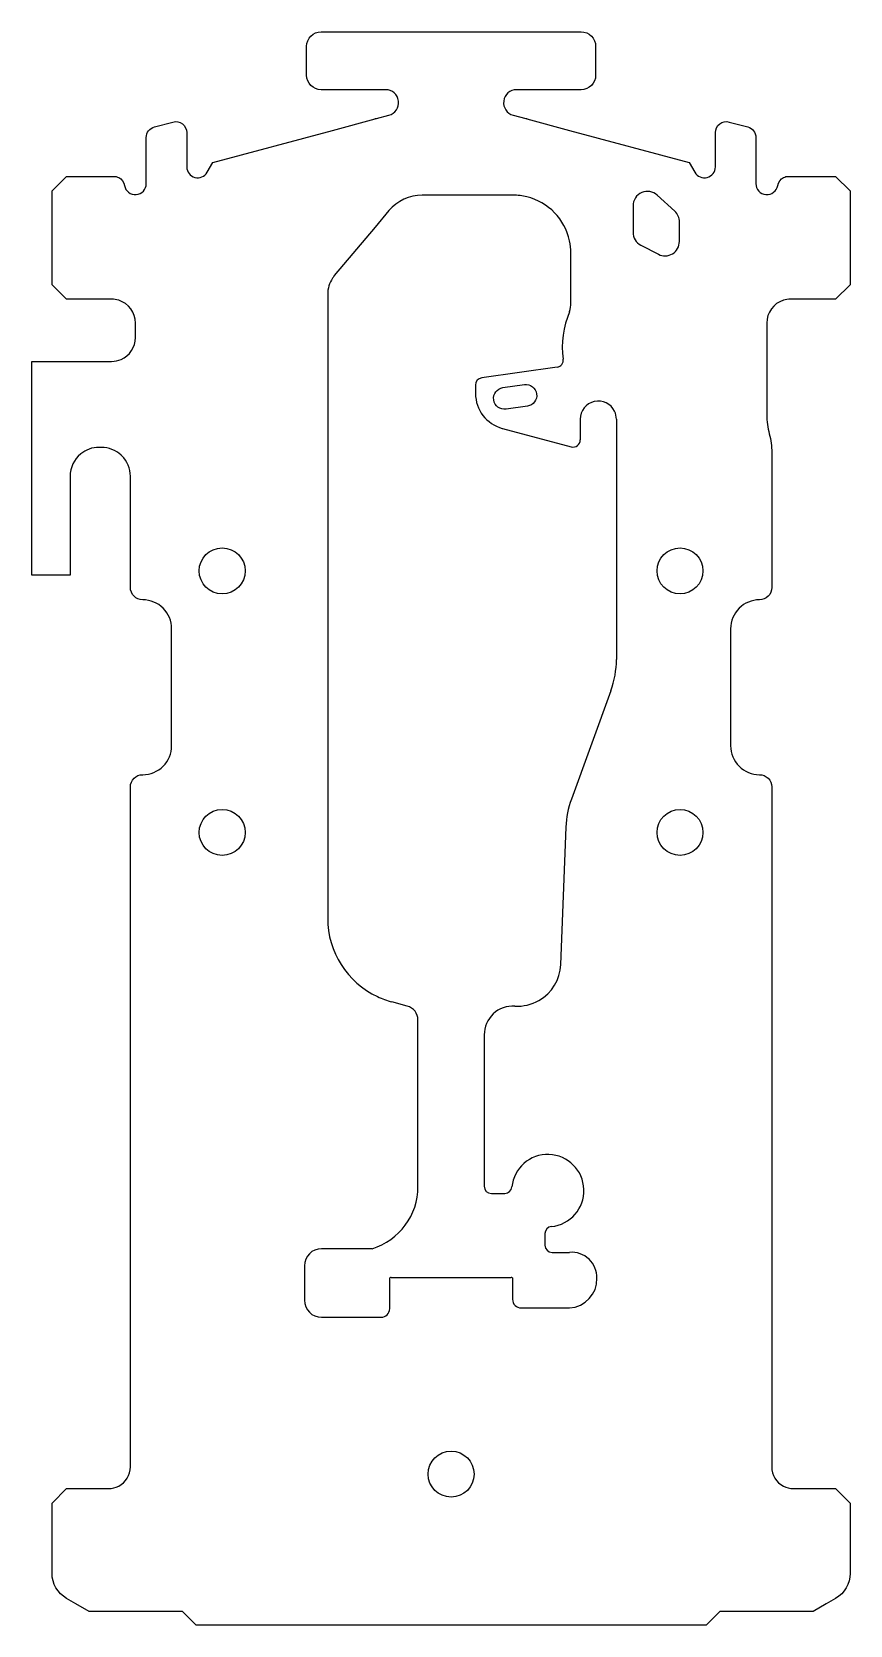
# Model space of a CAD drawing. Header units: millimetres. Extents: x -21 to 36, y -110 to 0.
import ezdxf

# ---------------------------------------------------------------- set-up
doc = ezdxf.new("R2010")
doc.units = ezdxf.units.MM
doc.layers.get('0').update_dxf_attribs({"linetype": 'CONTINUOUS'})

msp = doc.modelspace()

# ---------------------------------------------------------------- linework, layer by layer
for p, q in [((12.54, -11.3), (6.25, -11.3)), ((3.95, -12.37), (3, -13.51)), ((3, -13.51), (0.17, -16.87)), ((16.54, -18.76), (16.54, -15.3)), ((-0.29, -18.16), (-0.29, -25.51)), ((16.45, -19.38), (16.45, -19.35)), ((15.58, -23.21), (10.37, -23.94)), ((9.94, -24.44), (9.94, -25.02)), ((-0.29, -25.51), (-0.29, -61.33)), ((11.8, -27.44), (16.56, -28.72)), ((17.19, -26.8), (17.19, -28.23)), ((19.69, -26.8), (19.69, -43.42)), ((19.31, -45.59), (16.58, -53.1)), ((16.2, -55.03), (15.83, -64.53)), ((5.22, -67.41), (4.15, -67.13)), ((5.96, -79.9), (5.96, -68.38)), ((10.54, -69.41), (10.54, -79.88)), ((11.04, -80.38), (11.96, -80.38)), ((14.74, -83.16), (14.74, -83.96)), ((2.78, -84.2), (-0.71, -84.2)), ((15.24, -84.46), (16.45, -84.46)), ((-1.89, -85.39), (-1.89, -87.76)), ((4, -88.35), (4, -86.21)), ((4.1, -86.2), (12.4, -86.2)), ((12.5, -86.21), (12.5, -87.7)), ((-0.71, -88.95), (0.05, -88.95)), ((0.05, -88.95), (3, -88.95)), ((3, -88.95), (3.4, -88.95)), ((13.1, -88.3), (13.5, -88.3)), ((13.5, -88.3), (16.25, -88.3))]:
    msp.add_line(p, q)
for points in [[(13.5, -110.25), (3, -110.25), (0.05, -110.25), (-9.39, -110.25), (-10.34, -109.3), (-14.75, -109.3), (-16.8, -109.3), (-17.71, -108.78), (-18.36, -108.4, -0.267949), (-19.36, -106.67), (-19.36, -101.8), (-18.36, -100.8), (-17.71, -100.8), (-15.44, -100.8, 0.120071), (-14.75, -100.63, 0.280207), (-13.94, -99.3), (-13.94, -71.34), (-13.94, -52.25, -0.414214), (-13.09, -51.4, 0.414214), (-11.09, -49.4), (-11.09, -41.3, 0.414214), (-13.09, -39.3, -0.414214), (-13.94, -38.45), (-13.94, -30.75, 0.200888), (-14.54, -29.33, 0.008702), (-14.59, -29.28, 0.187915), (-15.94, -28.75), (-16.11, -28.75, 0.173884), (-17.38, -29.21, 0.224182), (-18.11, -30.75), (-18.11, -37.6), (-20.76, -37.6), (-20.76, -22.8), (-17.38, -22.8), (-15.24, -22.8, 0.102074), (-14.59, -22.67, 0.299477), (-13.59, -21.15), (-13.59, -20.15, 0.328417), (-14.75, -18.57, 0.075522), (-15.24, -18.5), (-17.71, -18.5), (-18.36, -18.5), (-19.36, -17.5), (-19.36, -11), (-18.36, -10), (-17.71, -10), (-15.1, -10, -0.119319), (-14.75, -10.08, -0.235163), (-14.35, -10.63, 0.917544), (-12.84, -10.5), (-12.84, -7.31, -0.339454), (-12.28, -6.58), (-11, -6.24, -0.493145), (-10.04, -6.97), (-10.04, -9.34, 0.767327), (-8.62, -9.72), (-8.23, -9.03), (0.05, -6.82), (3, -6.02), (3, -6), (3.09, -6), (3.95, -5.77, 0.876976), (3.72, -4), (-0.75, -4, -0.414214), (-1.75, -3), (-1.75, -1, -0.414214), (-0.75, 0), (17.25, 0, -0.414214), (18.25, -1), (18.25, -3, -0.414214), (17.25, -4), (12.78, -4, 0.876976), (12.55, -5.77), (13.41, -6), (13.5, -6), (13.5, -6.02), (16.45, -6.82), (24.73, -9.03), (25.12, -9.72, 0.767327), (26.54, -9.34), (26.54, -6.97, -0.493145), (27.5, -6.24), (28.78, -6.58, -0.339454), (29.34, -7.31), (29.34, -10.5, 0.917544), (30.85, -10.63, -0.235163), (31.25, -10.08, -0.119319), (31.6, -10), (34.21, -10), (34.86, -10), (35.86, -11), (35.86, -17.5), (34.86, -18.5), (34.21, -18.5), (31.74, -18.5, 0.075522), (31.25, -18.57, 0.328417), (30.09, -20.15), (30.09, -26.5, 0.066436), (30.27, -27.81, -0.066436), (30.44, -29.12), (30.44, -29.17), (30.44, -38.45, -0.414214), (29.59, -39.3, 0.414214), (27.59, -41.3), (27.59, -49.4, 0.414214), (29.59, -51.4, -0.414214), (30.44, -52.25), (30.44, -71.34), (30.44, -99.3, 0.280207), (31.25, -100.63, 0.120071), (31.94, -100.8), (34.21, -100.8), (34.86, -100.8), (35.86, -101.8), (35.86, -106.67, -0.267949), (34.86, -108.4), (34.21, -108.78), (33.3, -109.3), (31.25, -109.3), (26.84, -109.3), (25.89, -110.25), (16.45, -110.25)], [(24.05, -14.5), (24.05, -13.15, 0.210277), (23.73, -12.41), (22.52, -11.3, 0.652514), (20.84, -12.04), (20.84, -13.87, 0.279675), (21.38, -14.76), (22.59, -15.39, 0.562896)], [(13.53, -25.9), (12.05, -26.11, -1), (11.84, -24.62), (13.32, -24.41, -1)]]:
    msp.add_lwpolyline(points, format="xyb", close=True)
for centre in [(-7.59, -37.3), (24.09, -37.3), (-7.59, -55.4), (24.09, -55.4), (8.25, -99.8)]:
    msp.add_circle(centre, 1.59)
for centre, radius, start, end in [((6.25, -14.3), 3, 90, 140), ((12.54, -15.3), 4, 76.1592, 90), ((12.54, -15.3), 4, 12.1772, 76.1592), ((12.54, -15.3), 4, 0, 12.1772), ((1.71, -18.16), 2, 146.0987, 180), ((1.71, -18.16), 2, 140, 146.0987), ((21.94, -21.8), 6, 156.2057, 188.0787), ((14.54, -18.76), 2, -17.2539, 0), ((15.51, -22.71), 0.5, -82, 8.0787), ((10.44, -24.44), 0.5, 98, 180), ((12.44, -25.02), 2.5, 180, 255), ((18.44, -26.8), 1.25, 26.0678, 180), ((18.44, -26.8), 1.25, 0, 26.0678), ((16.69, -28.23), 0.5, -105, 0), ((13.34, -43.42), 6.35, -20, 0), ((22.54, -55.27), 6.35, 160, 177.8), ((5.71, -61.33), 6, 180, 244.8297), ((12.84, -64.42), 3, 299.6774, 357.8), ((5.71, -61.33), 6, 244.8297, 255), ((12.84, -64.42), 3, 266.6531, 299.6774), ((4.96, -68.38), 1, 0, 75), ((12.54, -69.41), 2, 86.6531, 180), ((14.94, -80.18), 2.5, -84.2608, 174.2608), ((1.46, -79.9), 4.5, -72.8533, 0), ((11.04, -79.88), 0.5, 180, 270), ((11.96, -79.88), 0.5, 270, 354.2608), ((15.24, -83.16), 0.5, 95.7392, 180), ((-0.71, -85.39), 1.19, 90, 180), ((15.24, -83.96), 0.5, 180, 270), ((16.59, -86.2), 1.75, -1.5826, 94.5886), ((4.1, -86.55), 0.35, 90, 106.6015), ((12.4, -86.55), 0.35, 73.3985, 90), ((16.34, -86.3), 2, -86.8471, 1.4804), ((-0.71, -87.76), 1.19, 180, 270), ((13.1, -87.7), 0.6, 180, 270), ((3.4, -88.35), 0.6, -90, 0)]:
    msp.add_arc(centre, radius, start, end)
msp.add_open_spline([(16.25, -88.3), (16.32, -88.3), (16.39, -88.3), (16.45, -88.3)], degree=3)

doc.saveas('drawing.dxf')
